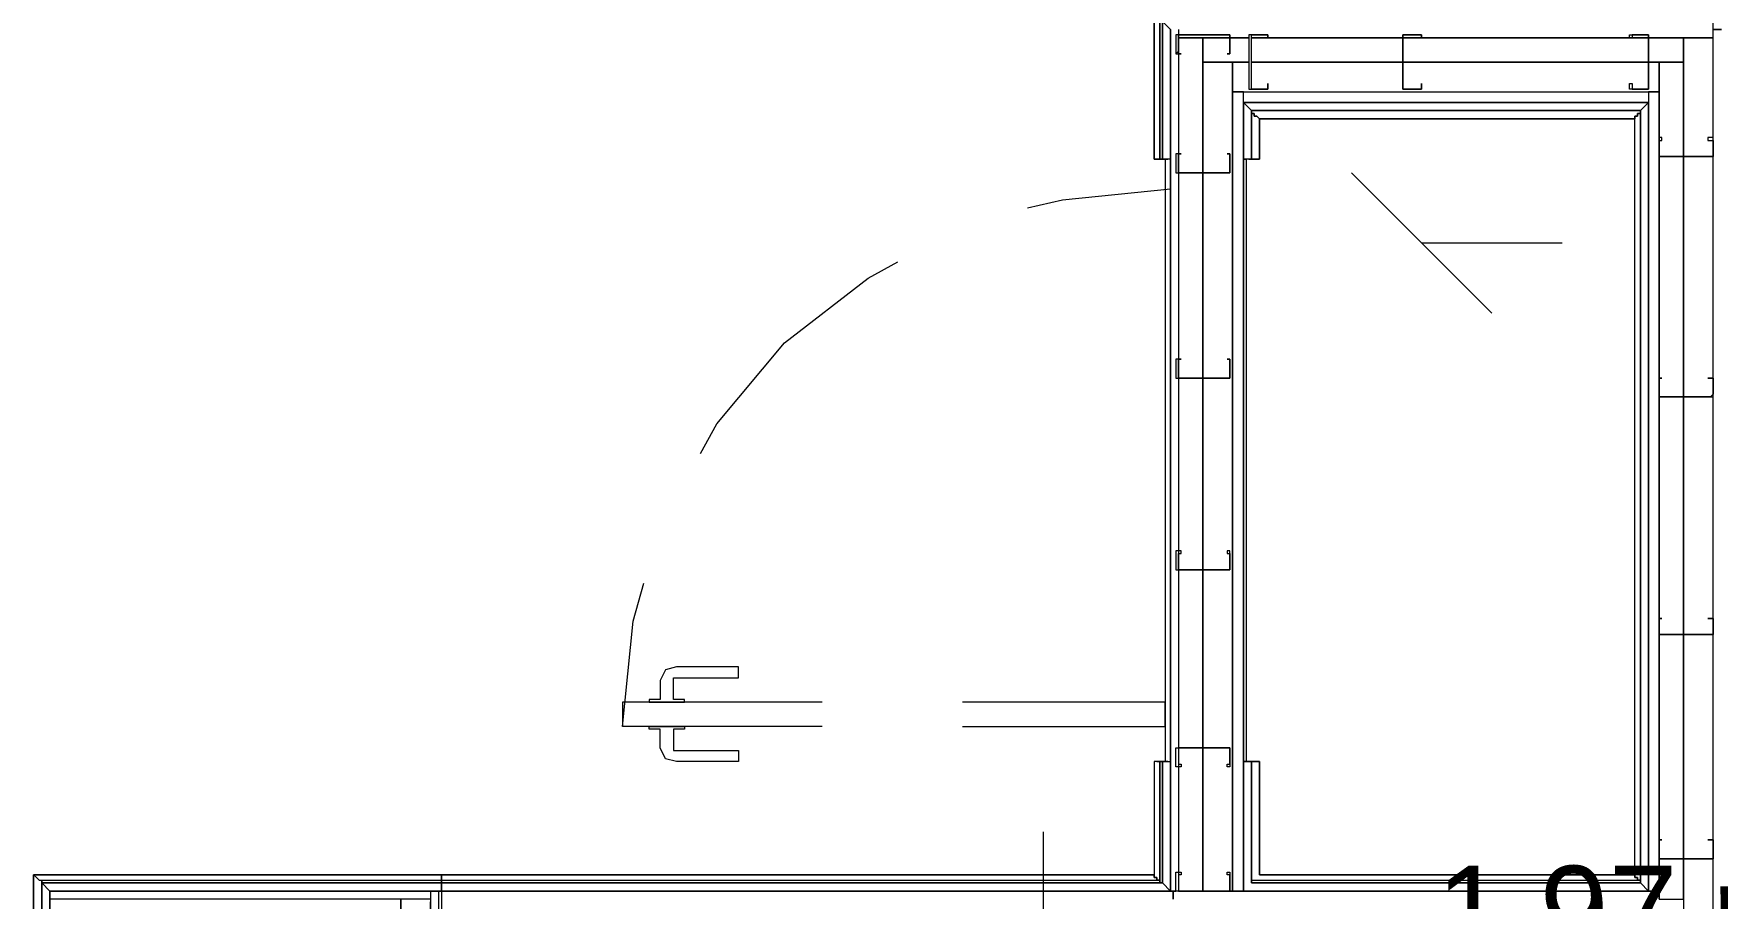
# Model space of a CAD drawing. Header units: metres. Extents: x 39 to 278, y -7 to 151.
# Drawn here: x 97.97 to 100.828, y 27.643 to 29.11 of the extents above; entities that cross this region are included whole.
import ezdxf

# ---------------------------------------------------------------- set-up
doc = ezdxf.new("R2010")
doc.units = ezdxf.units.M
doc.layers.add('HVAC - Ductos', color=5, linetype='Continuous', lineweight=50)
doc.layers.add('PDF_Geometry', color=7, linetype='Continuous', true_color=0xaaaaaa)
doc.layers.add('PDF_Text', color=7, linetype='Continuous')
doc.styles.add('PDF Helvetica', font='')
doc.styles.get('PDF Helvetica').set_extended_font_data('Helvetica')

msp = doc.modelspace()

# ---------------------------------------------------------------- linework, layer by layer
at = {"layer": 'HVAC - Ductos', "lineweight": 0}
for points in [[(100.2068, 28.8741), (100.326, 28.7549), (100.4452, 28.6357)], [(100.326, 28.7549), (100.5643, 28.7549)], [(99.6843, 27.2791), (99.6843, 27.5174), (99.6843, 27.7557)]]:
    msp.add_lwpolyline(points, dxfattribs=at)
at = {"layer": 'PDF_Geometry', "lineweight": 0}
for points in [[(100.8348, 27.5449), (100.821, 27.5449), (100.821, 29.117), (100.8348, 29.117), (100.821, 29.117), (100.821, 32.715), (100.8348, 32.715)], [(99.886, 29.1307), (99.886, 28.897), (99.8952, 28.897), (99.886, 28.897), (99.886, 29.1307)], [(99.8997, 29.117), (99.8997, 27.6549), (99.886, 27.6687), (98.6622, 27.6687), (98.6622, 27.6549), (97.9976, 27.6549), (97.9838, 27.6687), (98.6622, 27.6687), (98.6622, 27.6549), (98.6622, 27.6687), (98.6622, 27.6733), (98.6622, 27.6778), (98.6622, 27.6824), (97.9701, 27.6824), (97.9701, 27.5907)], [(97.9976, 27.5311), (97.9976, 27.6549), (98.5338, 27.6549), (98.6622, 27.6549), (98.6622, 27.6687), (99.8814, 27.6687), (98.6622, 27.6687), (99.8814, 27.6687), (99.886, 27.6687), (99.8997, 27.6549), (99.8997, 27.8749), (99.8997, 28.897), (99.8997, 29.117)], [(99.8997, 29.117), (99.8997, 28.897), (99.8906, 28.897), (99.8906, 27.8749), (99.8997, 27.8749), (99.8997, 27.6549), (99.886, 27.6687), (99.886, 27.8749), (99.8952, 27.8749), (99.886, 27.8749), (99.886, 27.6687), (99.8814, 27.6687), (98.6622, 27.6687), (98.6622, 27.6549), (99.8952, 27.6549), (98.6622, 27.6549), (99.9043, 27.6549), (98.6622, 27.6549), (98.6622, 27.5311)], [(99.9043, 27.6411), (99.9043, 27.6549), (99.8997, 27.6549), (99.8997, 29.117)], [(99.9134, 29.117), (99.9134, 29.1079), (99.9134, 28.8741), (99.9134, 28.5257), (99.9134, 28.2003), (99.9134, 27.8979), (99.9134, 27.6549), (100.0006, 27.6549), (100.0234, 27.6549), (100.711, 27.6549), (99.9043, 27.6549), (99.9043, 27.6411)], [(99.9134, 29.117), (99.9134, 29.1079), (99.9134, 29.1033), (99.9547, 29.1033), (100.0006, 29.1033), (100.0326, 29.1033), (100.0006, 29.1033), (99.9134, 29.1033), (99.9134, 28.8741), (99.9134, 28.5257), (99.9134, 28.2003), (99.9134, 27.8979), (99.9134, 27.6549), (99.9547, 27.6549), (99.9547, 27.8979), (99.9547, 28.2003), (99.9547, 28.5257), (99.9547, 28.8741), (99.9547, 29.1033), (99.9547, 29.062), (99.9547, 28.8741), (99.9547, 28.5257), (99.9547, 28.2003), (99.9547, 27.8979), (99.9547, 27.6549), (100.0006, 27.6549), (100.0052, 27.6549), (100.0052, 29.062), (99.9547, 29.062), (100.0326, 29.062), (100.0052, 29.062), (100.0052, 29.0116), (100.7293, 29.0116), (100.7293, 29.062), (100.711, 29.062), (100.2939, 29.062), (100.0372, 29.062), (100.2939, 29.062), (100.711, 29.062), (100.7705, 29.062), (100.7705, 29.1033), (100.7705, 28.9016), (100.7705, 28.4937), (100.7705, 28.0903), (100.7705, 27.7099), (100.7705, 27.5953)], [(100.711, 29.1079), (100.711, 29.1079)], [(100.711, 29.1079), (100.711, 29.1079)], [(100.821, 27.5953), (100.821, 29.1033), (100.821, 29.117)], [(100.0234, 29.0116), (100.0052, 29.0116)], [(100.0052, 27.6549), (100.0234, 27.6549), (100.0234, 29.0116)], [(100.0052, 29.0116), (100.0052, 27.6549)], [(100.711, 29.0162), (100.711, 29.0162)], [(100.711, 29.0162), (100.711, 29.0162)], [(100.711, 28.9933), (100.0234, 28.9933)], [(100.711, 28.9933), (100.0234, 28.9933)], [(100.0234, 28.9933), (100.711, 28.9933), (100.0234, 28.9933)], [(100.0234, 28.9933), (100.0234, 28.9933)], [(100.0372, 28.9795), (100.0372, 28.9795)], [(100.0372, 28.9795), (100.0372, 28.9795)], [(100.688, 28.9657), (100.688, 28.9703), (100.6926, 28.9703), (100.6926, 28.9749), (100.6972, 28.9749), (100.6972, 28.9795)], [(100.688, 28.9657), (100.688, 28.9703), (100.6926, 28.9703), (100.6926, 28.9749), (100.6972, 28.9749), (100.6972, 28.9795)], [(100.6972, 28.9795), (100.711, 28.9933)], [(100.6972, 28.9795), (100.711, 28.9933)], [(100.6972, 28.9795), (100.6972, 27.6687)], [(100.6972, 28.9795), (100.6972, 27.6687)], [(100.6972, 27.6733), (100.6972, 28.9795)], [(100.6972, 28.9795), (100.6972, 28.9795)], [(100.6972, 28.9795), (100.6972, 28.9795)], [(100.6972, 28.9795), (100.6972, 27.6687)], [(100.711, 27.6549), (100.711, 28.9933)], [(100.711, 27.6549), (100.711, 28.9933)], [(100.711, 27.6549), (100.711, 28.9933)], [(100.711, 27.6549), (100.711, 28.9933)], [(100.711, 27.6549), (100.711, 28.9933)], [(100.711, 28.9933), (100.711, 27.6549)], [(100.711, 28.9933), (100.711, 28.9933)], [(100.711, 27.6549), (100.711, 28.9933)], [(100.711, 28.9933), (100.711, 28.9933)], [(100.711, 27.6549), (100.711, 28.9933)], [(100.6972, 27.6733), (100.6926, 27.6733), (100.6926, 27.6778), (100.688, 27.6778), (100.688, 27.6824), (100.688, 28.9657)], [(100.6972, 27.6687), (100.6972, 27.6733), (100.6926, 27.6733), (100.6926, 27.6778), (100.688, 27.6778), (100.688, 27.6824), (100.688, 28.9657)], [(99.8814, 28.897), (99.8814, 28.897)], [(99.8814, 28.897), (99.8814, 28.897)], [(100.0372, 28.897), (100.0372, 28.897)], [(99.6568, 28.8145), (99.7164, 28.8283), (99.8997, 28.8466)], [(99.1022, 28.3974), (99.1297, 28.4479), (99.2443, 28.5853), (99.3864, 28.6953), (99.4368, 28.7229)], [(99.3084, 27.9345), (98.9693, 27.9345), (98.9876, 28.1133), (99.006, 28.1774)], [(99.3084, 27.9757), (98.9693, 27.9757), (98.9693, 27.9345)], [(99.5468, 27.9345), (99.8906, 27.9345), (99.8906, 27.9757), (99.5468, 27.9757)], [(99.9134, 27.8979), (99.9134, 27.8979)], [(100.0006, 27.8979), (100.0006, 27.8979)], [(100.0006, 27.8979), (100.0006, 27.8979)], [(97.9701, 27.5907), (97.9701, 27.6824), (98.6622, 27.6824), (99.8722, 27.6824), (99.8722, 27.6778), (99.8768, 27.6778), (99.8768, 27.6733), (99.8814, 27.6733), (99.8814, 27.6687), (99.8814, 27.8749), (99.886, 27.8749), (99.8814, 27.8749), (99.8768, 27.8749), (99.8814, 27.8749), (99.8814, 27.6687), (99.8814, 27.6733), (99.8768, 27.6733), (99.8768, 27.6778), (99.8722, 27.6778), (99.8722, 27.6824), (98.6622, 27.6824), (98.6622, 27.6778), (98.6622, 27.6733), (98.6622, 27.6687), (98.6622, 27.6549), (98.6622, 27.6411)], [(99.8814, 27.8749), (99.8768, 27.8749), (99.8722, 27.8749)], [(99.8722, 27.8749), (99.8722, 27.6824)], [(99.8814, 27.8749), (99.8768, 27.8749), (99.8722, 27.8749)], [(99.8722, 27.8749), (99.8722, 27.6824)], [(99.8814, 27.8749), (99.8814, 27.6687)], [(99.8814, 27.8749), (99.8814, 27.6733)], [(99.8814, 27.6687), (99.8814, 27.8749)], [(99.8814, 27.8749), (99.8814, 27.6733)], [(100.0372, 27.8749), (100.0372, 27.8749)], [(100.0372, 27.8749), (100.0372, 27.6687)], [(100.0372, 27.8749), (100.0372, 27.6687)], [(100.0372, 27.8749), (100.0372, 27.8749)], [(97.9701, 27.6824), (97.9747, 27.6778), (97.9793, 27.6733), (97.9838, 27.6733), (98.6622, 27.6733)], [(97.9701, 27.6824), (97.9747, 27.6778), (97.9793, 27.6733), (97.9838, 27.6733), (98.6622, 27.6733)], [(97.9838, 27.5907), (97.9838, 27.6733), (97.9838, 27.5907)], [(100.7293, 27.6411), (100.7293, 27.6549), (99.9043, 27.6549), (99.9089, 27.6549), (99.9043, 27.6549), (99.8997, 27.6549), (99.886, 27.6687), (98.6622, 27.6687), (97.9838, 27.6687), (97.9838, 27.5907)], [(98.6576, 24.8682), (98.6576, 27.6549), (98.6622, 27.6549), (98.6622, 27.6687), (97.9838, 27.6687), (97.9838, 27.5907)], [(97.9838, 27.5907), (97.9838, 27.6687), (97.9838, 27.5907)], [(98.6622, 27.6733), (99.8814, 27.6733)], [(98.6622, 27.6733), (99.8814, 27.6733)], [(98.6622, 27.6687), (98.6622, 27.6687)], [(98.6622, 27.6687), (98.6622, 27.6687)], [(99.8814, 27.6733), (99.8768, 27.6733), (99.8768, 27.6778), (99.8722, 27.6778), (99.8722, 27.6824)], [(99.8722, 27.6824), (99.8722, 27.6778), (99.8768, 27.6778), (99.8768, 27.6733), (99.8814, 27.6733)], [(100.0372, 27.6733), (100.6972, 27.6733)], [(100.0372, 27.6733), (100.6972, 27.6733)], [(100.711, 27.6549), (100.6972, 27.6687)], [(100.6972, 27.6687), (100.6972, 27.6687)], [(100.711, 27.6549), (100.6972, 27.6687)], [(97.9976, 27.6549), (97.9976, 27.6549)], [(98.6622, 27.6549), (97.9976, 27.6549), (98.6622, 27.6549)], [(103.5388, 24.8682), (98.5522, 24.8682), (98.5934, 24.8682), (98.5934, 24.9873), (98.5934, 25.1661), (98.5934, 25.5007), (98.5934, 25.9041), (98.5934, 25.5007), (98.5934, 25.1661), (98.5934, 24.9873), (98.5934, 24.8682), (98.6438, 24.8682), (98.6576, 24.8682), (98.6576, 27.6549), (98.6438, 27.6549), (98.6438, 27.6365), (98.6438, 27.5495), (98.6438, 27.6365)], [(98.6622, 27.6549), (98.6622, 27.6549)], [(99.9043, 27.6549), (98.6622, 27.6549), (99.9043, 27.6549)], [(99.8997, 27.6549), (99.8997, 27.6549)], [(99.9043, 27.6549), (99.9043, 27.6549)], [(99.9134, 27.6549), (99.9134, 27.6549)], [(99.9134, 27.6549), (99.9134, 27.6549)], [(100.0006, 27.6549), (100.0006, 27.6549)], [(100.0006, 27.6549), (100.0006, 27.6549)], [(100.0234, 27.6549), (100.0234, 27.6549)], [(100.711, 27.6549), (100.711, 27.6549)], [(100.711, 27.6549), (100.711, 27.6549)], [(100.711, 27.6549), (100.711, 27.6549)]]:
    msp.add_lwpolyline(points, dxfattribs=at)
for points in [[(99.8814, 28.897), (99.8814, 29.1353), (99.8814, 28.897), (99.8768, 28.897), (99.8814, 28.897), (99.886, 28.897), (99.8814, 28.897), (99.8814, 29.1353), (99.8768, 29.1399), (99.8722, 29.1445), (99.8722, 28.897), (99.8768, 28.897)], [(99.8722, 28.897), (99.8722, 29.1445), (99.8768, 29.1399), (99.8814, 29.1353), (99.8814, 28.897), (99.8814, 29.1353), (99.8814, 28.897), (99.8768, 28.897)], [(99.8997, 29.1307), (99.886, 29.1307), (99.8997, 29.117), (99.8997, 27.6549), (99.8997, 29.117), (99.886, 29.1307)], [(100.0006, 29.0757), (100.0006, 29.1033), (100.0006, 29.1079), (99.9134, 29.1079), (99.9089, 29.1079), (99.9089, 29.1033), (99.9089, 29.0757), (99.918, 29.0757), (99.9134, 29.0757), (99.9134, 29.1033), (99.9134, 29.1079), (100.0006, 29.1079), (100.0006, 29.1033), (100.0006, 29.0757), (99.996, 29.0757)], [(100.0647, 29.1079), (100.0372, 29.1079), (100.0326, 29.1079), (100.0326, 29.0162), (100.0372, 29.0162), (100.0647, 29.0162), (100.0647, 29.0253), (100.0647, 29.0162), (100.0372, 29.0162), (100.0372, 29.1079), (100.0647, 29.1079), (100.0647, 29.1033)], [(100.821, 29.1033), (100.7705, 29.1033), (100.711, 29.1033), (100.2939, 29.1033), (100.0372, 29.1033), (100.2939, 29.1033), (100.711, 29.1033)], [(100.326, 29.1079), (100.2984, 29.1079), (100.2939, 29.1079), (100.2939, 29.0162), (100.2984, 29.0162), (100.326, 29.0162), (100.326, 29.0253), (100.326, 29.0162), (100.2984, 29.0162), (100.2939, 29.0162), (100.2939, 29.1079), (100.2984, 29.1079), (100.326, 29.1079), (100.326, 29.1033)], [(100.711, 29.1079), (100.711, 29.0162), (100.6789, 29.0162), (100.6789, 29.0253), (100.6835, 29.0253), (100.6835, 29.0162), (100.711, 29.0162), (100.711, 29.1079), (100.6835, 29.1079), (100.6835, 29.1033), (100.6789, 29.1033), (100.6789, 29.1079)], [(100.7705, 27.6411), (100.7705, 27.7099), (100.7705, 28.0903), (100.7705, 28.4937), (100.7705, 28.9016), (100.7705, 29.062), (100.7293, 29.062), (100.7293, 28.9291), (100.7293, 29.0116), (100.711, 29.0116), (100.711, 27.6549), (100.7293, 27.6549), (100.7293, 27.7099), (100.7293, 27.6411)], [(100.711, 28.9933), (100.0234, 28.9933), (100.0234, 29.0116), (100.711, 29.0116), (100.711, 28.9933), (100.6972, 28.9795), (100.0372, 28.9795), (100.6972, 28.9795), (100.6972, 28.9749), (100.6926, 28.9749), (100.6926, 28.9703), (100.688, 28.9703), (100.688, 28.9657), (100.051, 28.9657), (100.0464, 28.9703), (100.0418, 28.9703), (100.0418, 28.9749), (100.0372, 28.9749), (100.0372, 28.9795), (100.6972, 28.9795), (100.0372, 28.9795), (100.0372, 28.897), (100.0372, 28.9795), (100.0372, 28.897), (100.0234, 28.897), (100.0234, 28.9933), (100.0372, 28.9795), (100.6972, 28.9795)], [(100.0234, 28.897), (100.0234, 28.9933), (100.0372, 28.9795), (100.0372, 28.897)], [(100.0372, 27.8749), (100.0234, 27.8749), (100.0234, 28.897), (100.028, 28.897), (100.028, 27.8749), (100.0234, 27.8749), (100.0234, 27.6549), (100.0372, 27.6549), (100.0234, 27.6549), (100.0234, 28.9933), (100.0234, 27.6549), (100.0234, 27.8749), (100.0372, 27.8749), (100.0372, 27.6687), (100.0372, 27.8749), (100.0372, 27.6687), (100.0372, 27.8749), (100.0372, 27.6687)], [(100.688, 27.6824), (100.051, 27.6824), (100.051, 27.8749), (100.0464, 27.8749), (100.0418, 27.8749), (100.0372, 27.8749), (100.0418, 27.8749), (100.0464, 27.8749), (100.051, 27.8749), (100.051, 27.6824), (100.688, 27.6824), (100.688, 27.6778), (100.6926, 27.6778), (100.6926, 27.6733), (100.6972, 27.6733), (100.6972, 27.6687), (100.0372, 27.6687), (100.6972, 27.6687), (100.0372, 27.6687), (100.6972, 27.6687), (100.711, 27.6549), (100.0234, 27.6549), (100.711, 27.6549), (100.711, 28.9933), (100.0234, 28.9933), (100.0372, 28.9795), (100.0372, 28.897), (100.0418, 28.897), (100.0464, 28.897), (100.051, 28.897), (100.051, 28.9657), (100.0464, 28.9703), (100.0418, 28.9703), (100.0418, 28.9749), (100.0372, 28.9749), (100.0372, 28.9795), (100.0372, 28.897), (100.0372, 28.9795), (100.0372, 28.9749), (100.0418, 28.9749), (100.0418, 28.9703), (100.0464, 28.9703), (100.051, 28.9657), (100.688, 28.9657), (100.688, 28.9703), (100.6926, 28.9703), (100.6926, 28.9749), (100.6972, 28.9749), (100.6972, 28.9795), (100.0372, 28.9795), (100.6972, 28.9795), (100.6972, 27.6733), (100.6926, 27.6733), (100.6926, 27.6778), (100.688, 27.6778)], [(100.0234, 28.9933), (100.0234, 27.6549), (100.0372, 27.6549), (100.0234, 27.6549), (100.711, 27.6549), (100.0234, 27.6549), (100.711, 27.6549), (100.6972, 27.6687), (100.6972, 28.9795), (100.0372, 28.9795), (100.0372, 28.9749), (100.0418, 28.9749), (100.0418, 28.9703), (100.0464, 28.9703), (100.051, 28.9657), (100.051, 28.897), (100.0464, 28.897), (100.0418, 28.897), (100.0372, 28.897), (100.0372, 28.9795)], [(100.7293, 28.9337), (100.7293, 28.9016), (100.8164, 28.9016), (100.821, 28.9016), (100.821, 28.9337), (100.8118, 28.9337), (100.8118, 28.9291), (100.821, 28.9291), (100.821, 28.9016), (100.8164, 28.9016), (100.7293, 28.9016), (100.7293, 28.9291), (100.7339, 28.9291), (100.7339, 28.9337)], [(99.886, 28.897), (99.8814, 28.897)], [(99.9089, 28.9062), (99.9089, 28.8741), (99.9134, 28.8741), (100.0006, 28.8741), (100.0006, 28.9062), (99.996, 28.9062), (100.0006, 28.9062), (100.0006, 28.8741), (99.9134, 28.8741), (99.9134, 28.9062), (99.918, 28.9062)], [(100.0326, 28.897), (100.0372, 28.897), (100.0418, 28.897), (100.0372, 28.897)], [(100.7293, 28.9016), (100.7293, 28.5257)], [(99.9089, 28.5579), (99.9089, 28.5257), (99.9134, 28.5257), (100.0006, 28.5257), (100.0006, 28.5579), (99.996, 28.5579), (100.0006, 28.5579), (100.0006, 28.5257), (99.9134, 28.5257), (99.9134, 28.5579), (99.918, 28.5579)], [(100.7293, 28.5257), (100.7293, 28.4983), (100.7293, 28.4937), (100.8164, 28.4937), (100.821, 28.4937), (100.821, 28.4983), (100.821, 28.5257), (100.8118, 28.5257), (100.821, 28.5257), (100.821, 28.4983), (100.8164, 28.4937), (100.7293, 28.4937), (100.7293, 28.4983), (100.7293, 28.5257), (100.7339, 28.5257)], [(100.7293, 28.4983), (100.7293, 28.1178)], [(99.9089, 28.2324), (99.9089, 28.2003), (99.9134, 28.2003), (100.0006, 28.2003), (100.0006, 28.2324), (99.996, 28.2324), (99.996, 28.2279), (100.0006, 28.2279), (100.0006, 28.2003), (99.9134, 28.2003), (99.9134, 28.2279), (99.918, 28.2279), (99.918, 28.2324)], [(100.7293, 28.1178), (100.7293, 28.0903), (100.8164, 28.0903), (100.821, 28.0903), (100.821, 28.1178), (100.8118, 28.1178), (100.821, 28.1178), (100.821, 28.0903), (100.8164, 28.0903), (100.7293, 28.0903), (100.7293, 28.1178), (100.7339, 28.1178)], [(100.7293, 28.0903), (100.7293, 27.742)], [(99.0564, 28.017), (99.061, 28.017), (99.1664, 28.017), (99.1664, 28.0353), (99.061, 28.0353), (99.0426, 28.0307), (99.0334, 28.0124), (99.0334, 27.9803), (99.0151, 27.9803), (99.0151, 27.9757), (99.0747, 27.9757), (99.0747, 27.9803), (99.0564, 27.9803), (99.0564, 28.0124)], [(99.0564, 27.8933), (99.061, 27.8933), (99.1664, 27.8933), (99.1664, 27.8749), (99.061, 27.8749), (99.0426, 27.8795), (99.0334, 27.8979), (99.0334, 27.9299), (99.0151, 27.9299), (99.0151, 27.9345), (99.0747, 27.9345), (99.0747, 27.9299), (99.0564, 27.9299), (99.0564, 27.8979)], [(99.9089, 27.8979), (99.9134, 27.8979), (100.0006, 27.8979), (100.0006, 27.8657), (99.996, 27.8657), (99.996, 27.8703), (100.0006, 27.8703), (100.0006, 27.8979), (99.9134, 27.8979), (99.9134, 27.8703), (99.918, 27.8703), (99.918, 27.8657), (99.9089, 27.8657)], [(99.8814, 27.8749), (99.886, 27.8749)], [(100.0418, 27.8749), (100.0372, 27.8749), (100.0326, 27.8749), (100.0372, 27.8749)], [(100.7293, 27.742), (100.7293, 27.7099), (100.8164, 27.7099), (100.821, 27.7099), (100.821, 27.742), (100.8118, 27.742), (100.821, 27.742), (100.821, 27.7099), (100.8164, 27.7099), (100.7293, 27.7099), (100.7293, 27.742), (100.7339, 27.742)], [(97.9976, 27.6549), (97.9976, 27.5907), (97.9838, 27.5907), (97.9838, 27.6687), (98.6622, 27.6687), (97.9838, 27.6687), (97.9838, 27.5907), (97.9976, 27.5907)], [(97.9838, 27.6687), (97.9838, 27.5907)], [(98.6622, 27.6549), (97.9976, 27.6549), (97.9838, 27.6687), (98.6622, 27.6687)], [(100.0006, 27.6549), (99.9134, 27.6549), (99.9089, 27.6549), (99.9089, 27.687), (99.918, 27.687), (99.918, 27.6824), (99.9134, 27.6824), (99.9134, 27.6549), (100.0006, 27.6549), (100.0006, 27.6824), (99.996, 27.6824), (99.996, 27.687), (100.0006, 27.687)], [(97.9976, 27.6549), (98.6438, 27.6549), (98.6438, 27.6411), (98.5934, 27.6411), (98.5934, 27.5311), (98.5934, 27.1233), (98.5934, 26.7199), (98.5934, 26.3119), (98.5934, 25.9087), (98.5934, 26.3119), (98.5934, 26.7199), (98.5934, 27.1233), (98.5934, 27.5311), (98.5934, 27.5953), (98.5934, 27.6411), (97.9976, 27.6411)], [(100.6102, 27.6549), (100.1334, 27.6549)]]:
    msp.add_lwpolyline(points, close=True, dxfattribs=at)
at = {"layer": 'PDF_Geometry', "color": 254, "lineweight": 0, "true_color": 0xd2d2d2}
for points in [[(99.941, 29.1079), (99.941, 29.1079)], [(100.3214, 29.1079), (100.3214, 29.1079)], [(99.9089, 29.0757), (99.9134, 29.0803)], [(100.2939, 29.0803), (100.2939, 29.0803)], [(100.7384, 28.9016), (100.7384, 28.9016)], [(100.7293, 28.5074), (100.7293, 28.5074)], [(99.918, 28.2003), (99.918, 28.2003)], [(100.821, 28.0949), (100.821, 28.0949)], [(100.8118, 28.0903), (100.8118, 28.0903)], [(99.996, 27.6549), (99.996, 27.6549)], [(100.0006, 27.6595), (100.0006, 27.6595)]]:
    msp.add_lwpolyline(points, dxfattribs=at)

# ---------------------------------------------------------------- texts
at = {"layer": 'PDF_Text', "lineweight": 0, "insert": (100.3509, 27.6215), "char_height": 0.15059, "attachment_point": 4, "style": 'PDF Helvetica'}
msp.add_mtext('1.97 m', dxfattribs=at)

doc.saveas('drawing.dxf')
